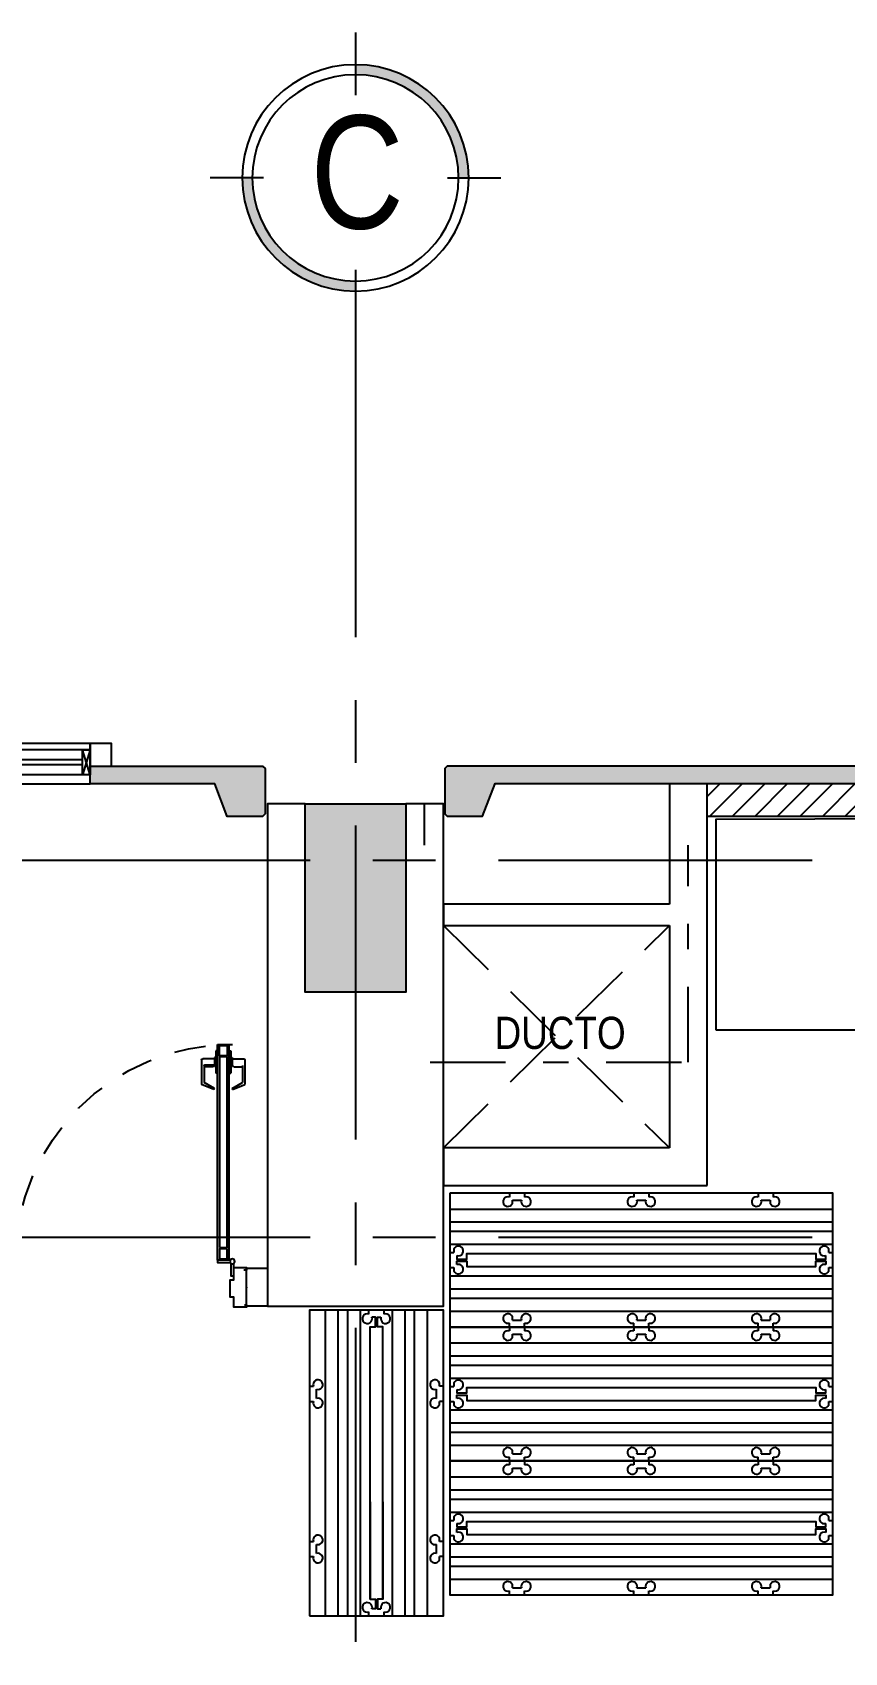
# Model space of a CAD drawing. Extents: x -28 to 149, y -33 to 76.
# Drawn here: x 14.71 to 17.95, y 31.62 to 38.07 of the extents above; entities that cross this region are included whole.
import ezdxf

# ---------------------------------------------------------------- set-up
doc = ezdxf.new("R2010")
doc.units = 0
for name, pattern in [('CENTER', [2, 1.25, -0.25, 0.25, -0.25]), ('DASHDOT', [1, 0.5, -0.25, 0, -0.25]), ('DASHDOT2', [12.7, 6.35, -3.175, 0, -3.175]), ('HIDDEN', [0.375, 0.25, -0.125]), ('HIDDEN2', [0.1875, 0.125, -0.0625]), ('STYLE_01', [0.15, 0.1, -0.05])]:
    doc.linetypes.add(name, pattern=pattern)
doc.layers.add('01', color=1, linetype='Continuous', lineweight=25)
for name, color, linetype in [('arq-columnas', 5, 'Continuous'), ('arq-ejes', 1, 'DASHDOT2'), ('arq-ejes-circulo', 3, 'Continuous'), ('arq-ejes-principales', 1, 'CENTER'), ('arq-ejes-text', 2, 'Continuous'), ('arq-hatch', 252, 'Continuous'), ('arq-mobiliario', 1, 'Continuous'), ('arq-niveles', 1, 'Continuous'), ('arq-pared mamposteria', 4, 'Continuous'), ('arq-paredes-liv', 3, 'Continuous'), ('arq-prefafricado', 1, 'Continuous'), ('arq-proyeccion ductos', 251, 'STYLE_01'), ('arq-puertas', 2, 'Continuous'), ('arq-tarimas', 1, 'Continuous'), ('arq-ventanas', 2, 'Continuous')]:
    doc.layers.add(name, color=color, linetype=linetype)
doc.layers.add('mv', color=191, linetype='Continuous', plot=False)
doc.styles.add('dape 2', font='ARIALN.TTF', dxfattribs={"height": 2.5})

# ---------------------------------------------------------------- blocks, each defined once
blk = doc.blocks.new('*U156')
at = {"linetype": 'Continuous'}
h = blk.add_hatch(color=251, dxfattribs=at)
h.paths.add_polyline_path([(0.1643, 0.326), (0.1803, 0.326, -0.414214), (0, 0.1457), (0, 0.1617, 0.414214)])
h.paths.add_polyline_path([(-0.1643, 0.326), (-0.1803, 0.326, -0.414214), (0, 0.5063), (0, 0.4903, 0.414214)])
for p, q in [((0, 0.5577), (0, 0.4724)), ((0, 0.5432), (0, 0.4579)), ((-0.1464, 0.326), (-0.2317, 0.326)), ((0.1464, 0.326), (0.2317, 0.326)), ((0, 0.1796), (0, 0.0943))]:
    blk.add_line(p, q, dxfattribs=at)
at = {"linetype": 'CENTER', "ltscale": 0.7}
blk.add_line((0, 0.1457), (0, 0.1457), dxfattribs=at)
at = {"linetype": 'Continuous'}
for radius in [0.1803, 0.1643]:
    blk.add_circle((0, 0.326), radius, dxfattribs=at)
blk = doc.blocks.new('DIV-V')
for p, q in [((0.0299, 0.04), (-0.0001, -0.06)), ((0.0299, -0.06), (-0.0001, 0.04))]:
    blk.add_line(p, q)
blk.add_lwpolyline([(0.0299, 0.04), (0.0299, -0.06), (-0.0001, -0.06), (-0.0001, 0.04)], close=True)
blk = doc.blocks.new('GHJK')
at = {"layer": 'arq-hatch'}
h = blk.add_hatch(color=256, dxfattribs=at)
h.paths.add_polyline_path([(47.3399, 153.1998), (47.171, 153.1998), (47.1884, 153.1531), (47.3299, 153.1531), (47.3399, 153.1631)])
h.paths.add_polyline_path([(47.3399, 153.2881), (47.3399, 153.3431), (47.3299, 153.3531), (46.643, 153.3531), (46.643, 153.2831), (47.1399, 153.2831), (47.171, 153.1998), (47.3399, 153.1998), (47.3399, 153.2181)])
h = blk.add_hatch(color=256, dxfattribs=at)
h.paths.add_polyline_path([(48.2234, 153.2), (48.0555, 153.2), (48.0555, 153.1633), (48.0655, 153.1533), (48.2055, 153.1533)])
h.paths.add_polyline_path([(48.2555, 153.2833), (50.2729, 153.2833), (50.304, 153.2), (50.4729, 153.2), (50.4729, 153.2183), (50.4491, 153.2304), (50.4491, 153.2734), (50.4729, 153.2883), (50.4729, 153.3433), (50.4629, 153.3533), (48.0655, 153.3533), (48.0555, 153.3433), (48.0555, 153.2883), (48.0555, 153.2758), (48.0555, 153.2533), (48.0555, 153.2355), (48.0555, 153.2183), (48.0555, 153.2), (48.2234, 153.2)])
h.paths.add_polyline_path([(50.4729, 153.2), (50.304, 153.2), (50.3214, 153.1533), (50.4629, 153.1533), (50.4729, 153.1633)])
blk.add_line((46.643, 153.2831), (46.643, 153.3531))
at = {"layer": 'arq-prefafricado'}
blk.add_line((46.643, 153.2831), (46.643, 153.3531), dxfattribs=at)
blk.add_lwpolyline([(46.643, 153.3531), (47.3299, 153.3531), (47.3399, 153.3431), (47.3399, 153.2881), (47.3399, 153.2881), (47.3399, 153.2181), (47.3399, 153.2181), (47.3399, 153.1631), (47.3299, 153.1531), (47.1884, 153.1531), (47.1884, 153.1531), (47.1399, 153.2831), (46.643, 153.2831)], dxfattribs=at)
blk.add_lwpolyline([(50.4729, 153.3433), (50.4629, 153.3533), (48.0655, 153.3533), (48.0555, 153.3433), (48.0555, 153.2883), (48.0555, 153.2758), (48.0555, 153.2308), (48.0555, 153.2183), (48.0555, 153.1633), (48.0655, 153.1533), (48.2055, 153.1533), (48.2555, 153.2833), (50.2729, 153.2833), (50.3214, 153.1533), (50.4629, 153.1533), (50.4729, 153.1633), (50.4729, 153.2183), (50.4491, 153.2304), (50.4491, 153.2734), (50.4729, 153.2883)], close=True, dxfattribs=at)
at = {"layer": 'arq-ventanas'}
for p, q in [((46.643, 153.4181), (45.6144, 153.4181)), ((46.613, 153.3781), (46.1437, 153.3781)), ((46.613, 153.3581), (46.1437, 153.3581)), ((46.643, 153.3181), (45.6144, 153.3181))]:
    blk.add_line(p, q, dxfattribs=at)
blk.add_lwpolyline([(46.643, 153.2831), (46.643, 153.4431), (45.6144, 153.4431), (45.6144, 153.2831)], close=True, dxfattribs=at)
blk.add_lwpolyline([(46.7287, 153.3531), (46.7287, 153.4431), (46.643, 153.4431), (46.643, 153.3531)], dxfattribs=at)
at = {"layer": 'arq-ventanas', "rotation": 359.9993686240187}
blk.add_blockref('DIV-V', (46.613, 153.3781), dxfattribs=at)
blk = doc.blocks.new('*U139')
for p, q in [((-0.1298, -0.7889), (-0.179, -0.8084)), ((-0.179, -0.9054), (-0.179, -0.8084)), ((-0.128, -0.7923), (-0.169, -0.8168)), ((-0.169, -0.8834), (-0.169, -0.8168)), ((-0.128, -0.7923), (-0.1298, -0.7889)), ((-0.057, -0.7923), (-0.0552, -0.7889)), ((-0.057, -0.7923), (-0.016, -0.8168)), ((-0.0552, -0.7889), (-0.006, -0.8084)), ((-0.016, -0.8834), (-0.016, -0.8168)), ((-0.006, -0.9054), (-0.006, -0.8084)), ((-0.1344, -0.8779), (-0.169, -0.8779)), ((-0.1275, -0.8854), (-0.167, -0.8854)), ((-0.1344, -0.8779), (-0.1275, -0.8854)), ((-0.1275, -0.9154), (-0.1275, -0.8804)), ((-0.1225, -0.8804), (-0.1275, -0.8804)), ((-0.1225, -0.9429), (-0.1225, -0.8529)), ((-0.115, -0.8529), (-0.1225, -0.8529)), ((-0.07, -0.8529), (-0.0625, -0.8529)), ((-0.0625, -0.9429), (-0.0625, -0.8529)), ((-0.0625, -0.8804), (-0.0575, -0.8804)), ((-0.0506, -0.8779), (-0.0575, -0.8854)), ((-0.0575, -0.9154), (-0.0575, -0.8804)), ((-0.0506, -0.8779), (-0.016, -0.8779)), ((-0.1275, -0.9104), (-0.174, -0.9104)), ((-0.1225, -0.9154), (-0.1275, -0.9154)), ((-0.115, -0.9429), (-0.1225, -0.9429)), ((-0.07, -0.9429), (-0.0625, -0.9429)), ((-0.0625, -0.9154), (-0.0575, -0.9154)), ((-0.0575, -0.9104), (-0.011, -0.9104))]:
    blk.add_line(p, q)
for points in [[(-0.9627, 0.069), (-0.97, 0.069), (-0.97, 0.079), (-0.92, 0.079), (-0.92, 0.039), (-0.905, 0.039), (-0.905, -0.031), (-0.92, -0.031), (-0.92, -0.079), (-0.97, -0.079), (-0.97, -0.069), (-0.96, -0.069)], [(-0.0073, 0.069), (0, 0.069), (0, 0.079), (-0.05, 0.079), (-0.05, 0.039), (-0.065, 0.039), (-0.065, -0.031), (-0.05, -0.031), (-0.05, -0.079), (0, -0.079), (0, -0.069), (-0.01, -0.069)], [(-0.0513, -0.0953), (-0.0513, -0.0453), (-0.0613, -0.0453), (-0.0613, -0.0953)], [(-0.065, -0.109), (-0.115, -0.109), (-0.115, -0.099), (-0.065, -0.099)]]:
    blk.add_lwpolyline(points)
for points in [[(-0.115, -0.9679), (-0.07, -0.9679), (-0.07, -0.109), (-0.115, -0.109)], [(-0.0775, -0.154), (-0.1075, -0.154), (-0.1075, -0.114), (-0.0775, -0.114)], [(-0.1075, -0.159), (-0.0775, -0.159), (-0.0775, -0.9179), (-0.1075, -0.9179)], [(-0.0775, -0.9229), (-0.1075, -0.9229), (-0.1075, -0.9629), (-0.0775, -0.9629)]]:
    blk.add_lwpolyline(points, close=True)
blk.add_circle((-0.0563, -0.104), 0.01)
at = {"color": 251, "linetype": 'HIDDEN2'}
blk.add_arc((-0.0563, -0.104), 0.864, 180, 270, dxfattribs=at)
for centre, radius, start, end in [((-0.167, -0.8834), 0.002, 180, 270), ((-0.174, -0.9054), 0.005, 180, 270), ((-0.011, -0.9054), 0.005, 270, 0)]:
    blk.add_arc(centre, radius, start, end)
at = {"layer": 'mv'}
blk.add_line((-0.07, -0.968), (-0.0563, -0.968), dxfattribs=at)
for p in [(-0.97, 0), (0, 0), (0, 0), (0, 0), (0, 0), (0, 0), (0, 0), (0, 0), (0, 0), (0, 0)]:
    blk.add_point(p, dxfattribs=at)
blk = doc.blocks.new('tp01')
at = {"color": 8}
for p, q in [((0, 0.185), (0.6, 0.185)), ((0.0978, 0.199), (0.1122, 0.199)), ((0.2928, 0.199), (0.3072, 0.199)), ((0.4878, 0.199), (0.5022, 0.199)), ((0, 0.165), (0.6, 0.165)), ((0, 0.15), (0.6, 0.15)), ((0, 0.13), (0.6, 0.13)), ((0.5938, 0.1169), (0.6, 0.1169)), ((0, 0.08), (0.6, 0.08)), ((0.5938, 0.0931), (0.6, 0.0931)), ((0, 0.06), (0.6, 0.06)), ((0, 0.045), (0.6, 0.045)), ((0, 0.025), (0.6, 0.025)), ((0.0978, 0.011), (0.1122, 0.011)), ((0.2928, 0.011), (0.3072, 0.011)), ((0.4878, 0.011), (0.5022, 0.011))]:
    blk.add_line(p, q, dxfattribs=at)
at = {"color": 2}
blk.add_lwpolyline([(0, 0.21), (0, 0), (0.6, 0), (0.6, 0.21)], close=True, dxfattribs=at)
at = {"color": 8}
for points in [[(0.0931, 0.21), (0.0931, 0.2038)], [(0.1169, 0.21), (0.1169, 0.2038)], [(0.2881, 0.21), (0.2881, 0.2038)], [(0.3119, 0.21), (0.3119, 0.2038)], [(0.4831, 0.21), (0.4831, 0.2038)], [(0.5069, 0.21), (0.5069, 0.2038)], [(0, 0.1169), (0.0062, 0.1169)], [(0.011, 0.1122), (0.011, 0.1066), (0.0263, 0.1066), (0.0263, 0.115), (0.5737, 0.115), (0.5737, 0.1066), (0.589, 0.1066), (0.589, 0.1122)], [(0.011, 0.0978), (0.011, 0.1034), (0.0263, 0.1034), (0.0263, 0.095), (0.5737, 0.095), (0.5737, 0.1034), (0.589, 0.1034), (0.589, 0.0978)], [(0, 0.0931), (0.0062, 0.0931)], [(0.0931, 0), (0.0931, 0.0062)], [(0.1169, 0), (0.1169, 0.0062)], [(0.2881, 0), (0.2881, 0.0062)], [(0.3119, 0), (0.3119, 0.0062)], [(0.4831, 0), (0.4831, 0.0062)], [(0.5069, 0), (0.5069, 0.0062)]]:
    blk.add_lwpolyline(points, dxfattribs=at)
for centre, start, end in [((0.0907, 0.1966), 71.4918, 18.5083), ((0.1193, 0.1966), 161.4917, 108.5082), ((0.2857, 0.1966), 71.4918, 18.5083), ((0.3143, 0.1966), 161.4917, 108.5082), ((0.4807, 0.1966), 71.4918, 18.5083), ((0.5093, 0.1966), 161.4917, 108.5082), ((0.0134, 0.1193), 251.4917, 198.5082), ((0.5866, 0.1193), 341.4918, 288.5083), ((0.0134, 0.0907), 161.4918, 108.5083), ((0.5866, 0.0907), 71.4917, 18.5082), ((0.0907, 0.0134), 341.4917, 288.5082), ((0.1193, 0.0134), 251.4918, 198.5083), ((0.2857, 0.0134), 341.4917, 288.5082), ((0.3143, 0.0134), 251.4918, 198.5083), ((0.4807, 0.0134), 341.4917, 288.5082), ((0.5093, 0.0134), 251.4918, 198.5083)]:
    blk.add_arc(centre, 0.00756, start, end, dxfattribs=at)
blk = doc.blocks.new('tp01medium')
at = {"color": 8}
for p, q in [((0.4419, 15.0038), (0.4419, 16.2217)), ((0.4927, 15.0038), (0.4927, 16.2217)), ((0.5308, 15.0038), (0.5308, 16.2217)), ((0.5816, 15.0038), (0.5816, 16.2217)), ((0.6148, 16.2058), (0.6148, 16.2217)), ((0.6754, 16.2058), (0.6754, 16.2217)), ((0.7086, 15.0038), (0.7086, 16.2217)), ((0.7594, 15.0038), (0.7594, 16.2217)), ((0.7975, 15.0038), (0.7975, 16.2217)), ((0.8483, 15.0038), (0.8483, 16.2217)), ((0.4063, 15.87), (0.4063, 15.9064)), ((0.8839, 15.87), (0.8839, 15.9064)), ((0.4063, 15.2523), (0.4063, 15.2887)), ((0.8839, 15.2523), (0.8839, 15.2887))]:
    blk.add_line(p, q, dxfattribs=at)
at = {"color": 2}
blk.add_lwpolyline([(0.3784, 15.0038), (0.9118, 15.0038), (0.9118, 16.2217), (0.3784, 16.2217)], close=True, dxfattribs=at)
at = {"color": 8}
for points in [[(0.6197, 15.0705), (0.6197, 16.155), (0.6411, 16.155), (0.6411, 16.1937), (0.6269, 16.1937)], [(0.6705, 15.0705), (0.6705, 16.155), (0.6491, 16.155), (0.6491, 16.1937), (0.6633, 16.1937)], [(0.3784, 15.9186), (0.3942, 15.9186)], [(0.9118, 15.9186), (0.896, 15.9186)], [(0.3784, 15.8579), (0.3942, 15.8579)], [(0.9118, 15.8579), (0.896, 15.8579)], [(0.6197, 15.4588), (0.6197, 15.0705), (0.6411, 15.0705), (0.6411, 15.0317), (0.6269, 15.0317)], [(0.6705, 15.4588), (0.6705, 15.0705), (0.6491, 15.0705), (0.6491, 15.0317), (0.6633, 15.0317)], [(0.3784, 15.3008), (0.3942, 15.3008)], [(0.9118, 15.3008), (0.896, 15.3008)], [(0.3784, 15.2402), (0.3942, 15.2402)], [(0.9118, 15.2402), (0.896, 15.2402)], [(0.6148, 15.0038), (0.6148, 15.0196)], [(0.6754, 15.0038), (0.6754, 15.0196)]]:
    blk.add_lwpolyline(points, dxfattribs=at)
for centre, start, end in [((0.6087, 16.1876), 71.49182, 18.50826), ((0.6815, 16.1876), 161.49174, 108.50818), ((0.4124, 15.9246), 251.49174, 198.50818), ((0.8778, 15.9246), 341.49182, 288.50826), ((0.4124, 15.8518), 161.49182, 108.50826), ((0.8778, 15.8518), 71.49174, 18.50818), ((0.4124, 15.3069), 251.49174, 198.50818), ((0.8778, 15.3069), 341.49182, 288.50826), ((0.4124, 15.2341), 161.49182, 108.50826), ((0.8778, 15.2341), 71.49174, 18.50818), ((0.6087, 15.0378), 341.49174, 288.50818), ((0.6815, 15.0378), 251.49182, 198.50826)]:
    blk.add_arc(centre, 0.0192, start, end, dxfattribs=at)

msp = doc.modelspace()

# ---------------------------------------------------------------- hatches: boundary and pattern name
at = {"layer": 'arq-hatch'}
h = msp.add_hatch(dxfattribs=at)
h.set_pattern_fill('LINE', color=8, scale=0.02, angle=45, style=0)
h.set_pattern_definition([(45, (56.22398, 4.97406), (-0.04490128, 0.04490128), [])])
h.paths.add_polyline_path([(56.306, 6.62), (56.176, 6.67), (56.176, 4.4481), (56.306, 4.4966)])
h.paths.add_polyline_path([(56.3053, 4.0878), (56.176, 4.1375), (56.176, 3.9938), (56.0849, 3.9938), (56.1349, 3.8639), (56.3049, 3.8639)])
h.paths.add_polyline_path([(55.7735, 3.9938), (53.9322, 3.9938), (53.9322, 3.8638), (54.1448, 3.8638), (55.1734, 3.8638), (55.7249, 3.8638)])
h.paths.add_polyline_path([(53.9322, 3.9938), (53.8322, 3.9938), (53.8322, 3.8638), (53.9322, 3.8638)])
h.paths.add_polyline_path([(53.8322, 3.9938), (53.5432, 3.9938), (53.5932, 3.8638), (53.8322, 3.8638)])
h.paths.add_polyline_path([(-0.1776, 4.5303), (-0.3076, 4.4803), (-0.3076, 4.2812), (-0.1776, 4.2812)])
h.paths.add_polyline_path([(-0.1776, 4.2812), (-0.3076, 4.2812), (-0.3076, 4.1562), (-0.1776, 4.1562)])
h.paths.add_polyline_path([(0, 4.0803), (-0.1776, 4.0803), (-0.1776, 4.1562), (-0.3076, 4.1562), (-0.3076, 3.9503), (0, 3.9503)])
h.paths.add_polyline_path([(0.2724, 4.0803), (0, 4.0803), (0, 3.9503), (0.2224, 3.9503)])
h.paths.add_polyline_path([(10.3138, 5.6199), (8.2571, 5.6238), (8.2772, 5.57), (8.7716, 5.57), (9.8002, 5.57), (10.2946, 5.57)])
h.paths.add_polyline_path([(10.3446, 5.7), (8.2287, 5.7), (8.2571, 5.6238), (10.3138, 5.6199)])
h.paths.add_polyline_path([(12.7719, 5.7), (10.656, 5.7), (10.6862, 5.6192), (12.7393, 5.6153)])
h.paths.add_polyline_path([(12.7393, 5.6153), (10.6862, 5.6192), (10.7046, 5.57), (11.199, 5.57), (12.2275, 5.57), (12.2275, 5.5701), (12.7219, 5.5701)])
h.paths.add_polyline_path([(13.1, 5.7), (13.0833, 5.7), (13.1, 5.6552)])
h.paths.add_polyline_path([(56.306, 8.6376), (56.1754, 8.6878), (56.1754, 8.1159), (56.1754, 8.0999), (56.1754, 8.05), (56.306, 8.05)])
h.paths.add_polyline_path([(56.306, 8.05), (56.1754, 8.05), (56.1754, 7.2312), (56, 7.2312), (56.175, 7.2256), (56, 7.22), (56.175, 7.22), (56.175, 6.981), (56.306, 7.03)])
h.paths.add_polyline_path([(49.6461, 35.08), (48.5573, 35.08), (48.5087, 34.95), (49.6461, 34.95)])
h.paths.add_polyline_path([(50.5797, 35.08), (49.6461, 35.08), (49.6461, 34.95), (50.6297, 34.95)])
h.paths.add_polyline_path([(51.0789, 35.08), (50.9883, 35.08), (50.9397, 34.95), (51.0789, 34.95)])
h.paths.add_polyline_path([(51.2289, 35.08), (51.0789, 35.08), (51.0789, 34.95), (51.2289, 34.95)])
h.paths.add_polyline_path([(53.0056, 35.08), (51.2289, 35.08), (51.2289, 34.95), (53.0556, 34.95)])
h.paths.add_polyline_path([(20.5106, 35.08), (20, 35.08), (20, 34.9502), (20.5106, 34.9502)])
h.paths.add_polyline_path([(20, 35.08), (19.482, 35.08), (19.482, 34.9502), (20, 34.9502)])
h.paths.add_polyline_path([(42.086, 35.08), (41.0575, 35.08), (41.0575, 34.95), (42.086, 34.95)])
h.paths.add_polyline_path([(41.0575, 35.08), (40.563, 35.08), (40.513, 34.95), (41.0575, 34.95)])
h.paths.add_polyline_path([(42.5804, 35.08), (42.086, 35.08), (42.086, 34.95), (42.629, 34.95)])
edge = h.paths.add_edge_path()
edge.add_line((34.5796, 35.08), (34.4, 35.08))
edge.add_arc((34.4, 34.98), 0.1, 90, 179.99998)
edge.add_line((34.3, 34.98), (34.3, 34.95))
edge.add_line((34.3, 34.95), (34.6282, 34.95))
edge.add_line((34.6282, 34.95), (34.5796, 35.08))
h.paths.add_polyline_path([(37.0056, 35.08), (34.9882, 35.08), (34.9382, 34.95), (37.0541, 34.95)])
h.paths.add_polyline_path([(39.4373, 35.08), (37.4141, 35.08), (37.3641, 34.95), (39.4858, 34.95)])
h.paths.add_polyline_path([(18.573, 35.0802), (17.3999, 35.0802), (17.3999, 34.9502), (18.6216, 34.9502)])
h.paths.add_polyline_path([(19.482, 35.08), (18.9876, 35.08), (18.9391, 34.9502), (19.482, 34.9502)])
h.paths.add_polyline_path([(20.9731, 35.08), (20.5106, 35.08), (20.5106, 34.9502), (20.9731, 34.9502)])
h.paths.add_polyline_path([(8.5108, 34.95), (8.5594, 35.08), (10.5792, 35.08), (10.6292, 34.95)])
edge = h.paths.add_edge_path()
edge.add_line((10.9417, 34.95), (10.9903, 35.08))
edge.add_line((10.9903, 35.08), (13.0077, 35.08))
edge.add_line((13.0077, 35.08), (13.0327, 35.015))
edge.add_line((13.0327, 35.015), (13.0577, 34.95))
edge.add_line((13.0577, 34.95), (10.9417, 34.95))
msp.add_hatch(color=256, dxfattribs=at).paths.add_polyline_path([(15.8, 34.25), (16.2, 34.25), (16.2, 35), (15.8, 35)])

# ---------------------------------------------------------------- linework, layer by layer
at = {"layer": '01'}
msp.add_line((17.3999, 34.9502), (20, 34.9502), dxfattribs=at)
at = {"layer": 'arq-columnas'}
msp.add_lwpolyline([(15.8, 35), (15.65, 35), (15.65, 33), (16.35, 33), (16.35, 35), (16.2, 35), (16.2, 34.25), (15.8, 34.25), (15.8, 35), (16.2, 35)], dxfattribs=at)
at = {"layer": 'arq-ejes', "linetype": 'DASHDOT', "ltscale": 0.6}
for p, q in [((16.275, 34.835), (16.275, 35)), ((17.325, 33.9715), (17.325, 34.835)), ((16.2979, 33.9715), (17.325, 33.9715))]:
    msp.add_line(p, q, dxfattribs=at)
at = {"layer": 'arq-ejes-principales'}
for p, q in [((16, 36.9128), (16, -3.6157)), ((-5.4309, 34.775), (59.8797, 34.775)), ((-5.4309, 33.275), (59.8797, 33.275))]:
    msp.add_line(p, q, dxfattribs=at)
at = {"layer": 'arq-mobiliario'}
msp.add_lwpolyline([(17.4361, 34.0985), (17.4361, 34.9389), (20.968, 34.95), (20.9683, 34.1097), (18.1761, 34.0985), (18.1761, 34.0985)], close=True, dxfattribs=at)
at = {"layer": 'arq-pared mamposteria'}
for p, q in [((17.25, 35.08), (17.25, 34.6)), ((17.3999, 35.08), (17.25, 35.08)), ((17.3999, 33.48), (17.3999, 35.08)), ((17.25, 34.6), (16.35, 34.6)), ((16.35, 34.6), (16.35, 34.515)), ((16.35, 34.515), (17.25, 34.515)), ((17.25, 34.515), (17.25, 33.63)), ((17.25, 33.63), (16.3499, 33.63)), ((16.3499, 33.63), (16.3499, 33.48)), ((16.3499, 33.48), (17.3999, 33.48))]:
    msp.add_line(p, q, dxfattribs=at)
at = {"layer": 'arq-paredes-liv'}
for p, q in [((15.65, 33.15), (15.566, 33.15)), ((15.566, 33), (15.566, 33.15)), ((15.65, 33.15), (15.65, 33)), ((15.65, 33), (15.566, 33))]:
    msp.add_line(p, q, dxfattribs=at)
at = {"layer": 'arq-proyeccion ductos', "linetype": 'HIDDEN'}
for p, q in [((16.3499, 33.63), (17.25, 34.515)), ((16.35, 34.515), (17.25, 33.63))]:
    msp.add_line(p, q, dxfattribs=at)
at = {"layer": 'arq-proyeccion ductos'}
msp.add_lwpolyline([(16.35, 34.515), (17.25, 34.515), (17.25, 33.63), (16.35, 33.63)], close=True, dxfattribs=at)

# ---------------------------------------------------------------- block references
at = {"layer": 'arq-ejes-circulo', "xscale": -2.5, "yscale": 2.5, "zscale": 2.5}
msp.add_blockref('*U156', (16, 36.677), dxfattribs=at)
at = {"layer": 'arq-hatch', "color": 2}
msp.add_blockref('GHJK', (-31.6998, -118.2032), dxfattribs=at)
at = {"layer": 'arq-puertas', "color": 253, "xscale": -1, "rotation": 180}
msp.add_blockref('*U139', (15.566, 33.074), dxfattribs=at)
at = {"layer": 'arq-tarimas', "xscale": 2.540000000000001, "yscale": 2.540000000000001, "zscale": 2.540000000000001}
for p in [(16.3763, 32.9166), (16.3763, 32.3832), (16.3763, 31.8498)]:
    msp.add_blockref('tp01', p, dxfattribs=at)
at = {"layer": 'arq-tarimas'}
msp.add_blockref('tp01medium', (15.4382, 16.7624), dxfattribs=at)

# ---------------------------------------------------------------- texts
at = {"layer": 'arq-ejes-text', "insert": (15.8206, 37.7404), "char_height": 0.45, "width": 0.353005, "attachment_point": 1, "style": 'dape 2'}
msp.add_mtext('C', dxfattribs=at)
at = {"layer": 'arq-niveles', "color": 2, "insert": (17.0759, 34.1519), "char_height": 0.12821, "width": 0.539662, "attachment_point": 3, "style": 'dape 2'}
msp.add_mtext('DUCTO', dxfattribs=at)

doc.saveas('drawing.dxf')
